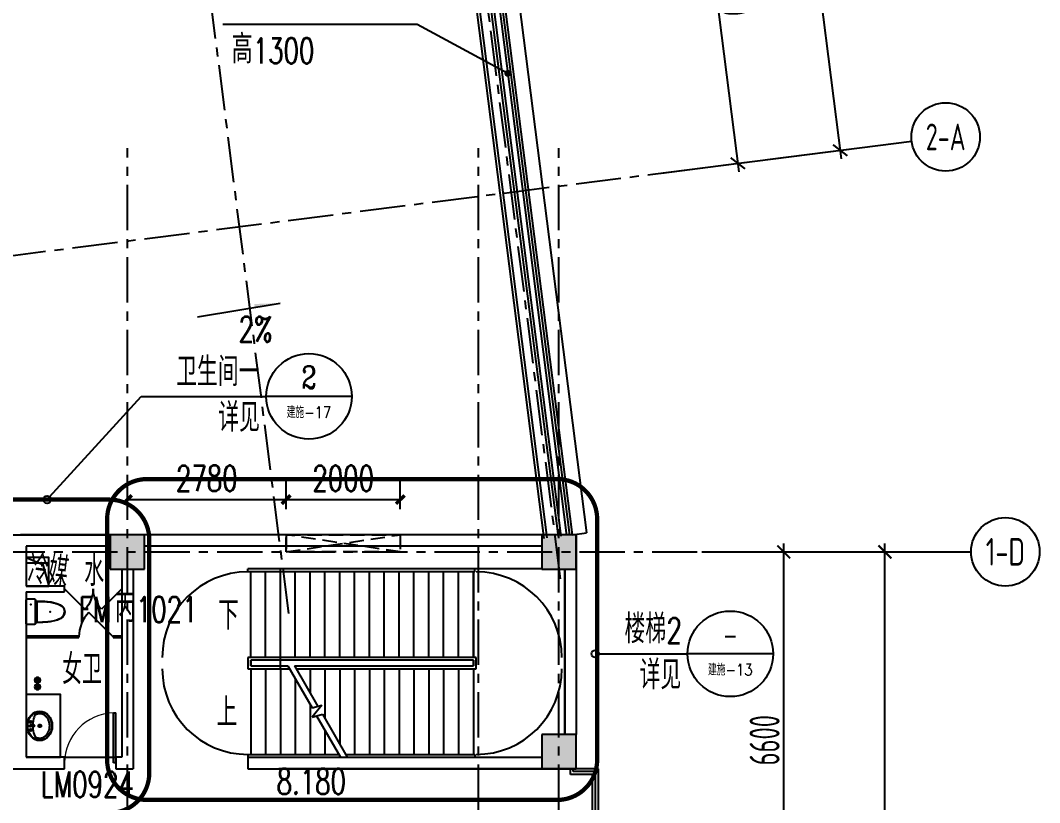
# Model space of a CAD drawing. Header units: millimetres. Extents: x -1048436 to -185795, y -983427 to 400387.
# Drawn here: x -688188 to -670333, y -192689 to -178979 of the extents above; entities that cross this region are included whole.
import ezdxf
from ezdxf.enums import TextEntityAlignment as Align

# ---------------------------------------------------------------- set-up
doc = ezdxf.new("R2010")
doc.units = ezdxf.units.MM
doc.header["$LTSCALE"] = 500
for name, pattern in [('( Dashed )', [0.75, 0.5, -0.25]), ('DASH', [0.35, 0.25, -0.1]), ('一层轴网$0$CENTER', [50.8, 31.75, -6.35, 6.35, -6.35])]:
    doc.linetypes.add(name, pattern=pattern)
for name, color, linetype in [('AXIS_TEXT', 7, 'Continuous'), ('COLUMN', 254, 'Continuous'), ('DIM_IDEN', 3, 'Continuous'), ('DIM_LEAD', 3, 'Continuous'), ('DIM_SYMB', 3, 'Continuous'), ('PUB_DIM', 3, 'Continuous'), ('PUB_HATCH', 8, 'Continuous'), ('PUB_TEXT', 7, 'Continuous'), ('STAIR', 2, 'Continuous'), ('一层轴网$0$建-文字', 4, 'Continuous'), ('一层轴网$0$建-符号', 150, 'Continuous'), ('一层轴网$0$建-轴线', 1, '一层轴网$0$CENTER'), ('建-墙', 254, 'Continuous'), ('建-墙-卫生间隔断', 220, 'Continuous'), ('建-屋面-排水沟落水口', 175, 'Continuous'), ('建-幕墙', 140, 'Continuous'), ('建-文字', 4, 'Continuous'), ('建-楼梯-扶手栏杆', 3, 'Continuous'), ('建-洁具', 55, 'Continuous'), ('建-符号-箭头', 13, 'Continuous'), ('建-符号-门编号', 13, 'Continuous'), ('建-门扇', 32, 'Continuous'), ('建筑-洞口', 3, 'Continuous')]:
    doc.layers.add(name, color=color, linetype=linetype)
doc.layers.add('建-修改云', color=30, linetype='Continuous', plot=False)
doc.styles.add('_TCH_DIM', font='SIMPLEX', dxfattribs={"bigfont": 'GBCBIG'})
doc.styles.add('_TCH_DIM_T3', font='SIMPLEX', dxfattribs={"width": 0.705882, "bigfont": 'GBCBIG'})
doc.styles.add('_TCH_LABEL', font='COMPLEX', dxfattribs={"bigfont": 'GBCBIG'})
doc.styles.add('_TCH_WINDOW', font='SIMPLEX', dxfattribs={"height": 3.5, "bigfont": 'GBCBIG'})
doc.styles.add('COMPLEX', font='COMPLEX')
doc.styles.add('XD2008', font='xd-hzs.shx', dxfattribs={"width": 0.7, "bigfont": 'xd-hztxt.shx'})
doc.styles.add('一层轴网$0$XD2008', font='xd-hzs.shx', dxfattribs={"width": 0.7, "bigfont": 'xd-hztxt.shx'})
doc.styles.add('一层轴网$0$XD2008_T3', font='xd-hzs.shx', dxfattribs={"width": 0.7, "bigfont": 'xd-hztxt.shx'})
doc.dimstyles.new('_TCH_ARCH&&150', dxfattribs={"dimtxt": 446.25, "dimasz": 150, "dimexe": 375, "dimexo": 450, "dimgap": 150, "dimtad": 1, "dimdec": 0, "dimzin": 0, "dimdsep": 46, "dimtxsty": '_TCH_DIM_T3', "dimblk": 'ARCHTICK', "dimcen": 0.09, "dimclrt": 7, "dimazin": 2, "dimtfac": 1, "dimtdec": 0, "dimtix": 1, "dimtmove": 2, "dimatfit": 3, "dimldrblk": 'ARCHTICK', "dimfxl": 1, "dimtolj": 1, "dimtzin": 0, "dimarcsym": 0})
doc.dimstyles.new('一层轴网$0$XD100&&150', dxfattribs={"dimtxt": 525, "dimasz": 225, "dimexe": 150, "dimexo": 150, "dimgap": 75, "dimtad": 1, "dimdec": 0, "dimdsep": 46, "dimtxsty": '一层轴网$0$XD2008_T3', "dimblk": '一层轴网$0$_ARCHTICK', "dimcen": 2.5, "dimdle": 150, "dimclrt": 7, "dimaunit": 1, "dimadec": 0, "dimazin": 0, "dimtfac": 1, "dimtdec": 0, "dimtix": 1, "dimtmove": 0, "dimatfit": 3, "dimfxl": 1, "dimtolj": 1, "dimtzin": 0, "dimarcsym": 0})

# ---------------------------------------------------------------- blocks, each defined once
blk = doc.blocks.new('$lvtry$00000171')
h = blk.add_hatch()
h.set_pattern_fill('ANSI31', color=256, scale=15, style=0)
h.set_pattern_definition([(45, (0, 0), (-16.838, 16.838), [])])
h.paths.add_polyline_path([(35, 17, 0.162278), (7, 31), (-49, -26, 0.162278), (-35, -54)])
h.paths.add_polyline_path([(7, 31, 0.456412), (-50, -18, 0.035489), (-49, -26)])
h.paths.add_polyline_path([(49, -11, 0.162278), (35, 17), (-35, -54, 0.162278), (-7, -68)])
h.paths.add_polyline_path([(50, -18, 0.035489), (49, -11), (-7, -68, 0.456412)])
blk.add_circle((0, -18), 50)
blk = doc.blocks.new('$lvtry$00000173')
at = {"color": 0}
for p, q in [((-11, -125), (-16, -50)), ((2, -177), (2, -260)), ((12, -125), (16, -50)), ((-35, -219), (40, -219))]:
    blk.add_line(p, q, dxfattribs=at)
for centre, radius in [((-69, -62), 20.6), ((-69, -62), 15.6), ((0, -50), 15.8), ((72, -62), 20.6), ((72, -62), 15.6), ((2, -219), 23.4)]:
    blk.add_circle(centre, radius, dxfattribs=at)
blk.add_arc((1, -117), 13.9, 215.486, 324.514, dxfattribs=at)
blk.add_ellipse((2, -219), major_axis=(-259, 0), ratio=0.848663, dxfattribs=at)
for start_param, end_param in [(4.764585, 5.931457), (3.493317, 4.671733)]:
    blk.add_ellipse((2, -215), major_axis=(-259, 0), ratio=0.459125, start_param=start_param, end_param=end_param, dxfattribs=at)
for points, knots in [([(-247, -219, 0), (-247, -226, 0), (-247, -233, 0), (-245, -253, 0), (-242, -264, 0), (-234, -288, 0), (-229, -299, 0), (-216, -321, 0), (-209, -331, 0), (-192, -351, 0), (-183, -360, 0), (-162, -377, 0), (-151, -385, 0), (-127, -399, 0), (-115, -405, 0), (-88, -415, 0), (-75, -419, 0), (-47, -425, 0), (-32, -427, 0), (-4, -429, 0), (11, -429, 0), (40, -426, 0), (54, -424, 0), (82, -418, 0), (96, -413, 0), (122, -403, 0), (134, -397, 0), (158, -383, 0), (169, -375, 0), (189, -357, 0), (198, -348, 0), (215, -328, 0), (222, -318, 0), (234, -296, 0), (239, -284, 0), (246, -261, 0), (248, -249, 0), (251, -225, 0), (251, -213, 0), (249, -189, 0), (246, -177, 0), (239, -154, 0), (234, -143, 0), (222, -121, 0), (215, -110, 0), (199, -90, 0), (190, -81, 0), (170, -63, 0), (159, -55, 0), (135, -41, 0), (123, -35, 0), (97, -24, 0), (83, -20, 0), (55, -13, 0), (41, -11, 0), (12, -9, 0), (-3, -9, 0), (-31, -10, 0), (-46, -12, 0), (-74, -18, 0), (-87, -22, 0), (-114, -32, 0), (-126, -38, 0), (-150, -52, 0), (-162, -60, 0), (-182, -77, 0), (-192, -86, 0), (-209, -106, 0), (-216, -116, 0), (-228, -138, 0), (-234, -149, 0), (-242, -172, 0), (-244, -184, 0), (-247, -204, 0), (-247, -211, 0), (-247, -219, 0)], [0, 0, 0, 0, 0.105369, 0.105369, 0.278747, 0.278747, 0.452125, 0.452125, 0.625504, 0.625504, 0.798882, 0.798882, 0.97226, 0.97226, 1.145639, 1.145639, 1.319017, 1.319017, 1.492395, 1.492395, 1.665774, 1.665774, 1.839152, 1.839152, 2.01253, 2.01253, 2.185909, 2.185909, 2.359287, 2.359287, 2.532665, 2.532665, 2.706044, 2.706044, 2.879422, 2.879422, 3.0528, 3.0528, 3.226179, 3.226179, 3.399557, 3.399557, 3.572935, 3.572935, 3.746313, 3.746313, 3.919692, 3.919692, 4.09307, 4.09307, 4.266448, 4.266448, 4.439827, 4.439827, 4.613205, 4.613205, 4.786583, 4.786583, 4.959962, 4.959962, 5.13334, 5.13334, 5.306718, 5.306718, 5.480097, 5.480097, 5.653475, 5.653475, 5.826853, 5.826853, 6.000232, 6.000232, 6.17361, 6.17361, 6.283185, 6.283185, 6.283185, 6.283185]), ([(-184, -131, 0), (-185, -133, 0), (-186, -135, 0), (-191, -143, 0), (-195, -149, 0), (-201, -161, 0), (-203, -168, 0), (-207, -180, 0), (-209, -187, 0), (-211, -199, 0), (-212, -205, 0), (-212, -214, 0), (-212, -216, 0), (-212, -219, 0), (-212, -225, 0), (-212, -232, 0), (-210, -246, 0), (-208, -254, 0), (-204, -266, 0), (-202, -272, 0), (-198, -281, 0), (-196, -286, 0), (-189, -298, 0), (-185, -304, 0), (-176, -316, 0), (-171, -322, 0), (-161, -332, 0), (-156, -337, 0), (-143, -347, 0), (-135, -353, 0), (-121, -362, 0), (-116, -365, 0), (-105, -370, 0), (-100, -373, 0), (-88, -378, 0), (-82, -380, 0), (-69, -384, 0), (-63, -386, 0), (-47, -389, 0), (-38, -391, 0), (-21, -393, 0), (-12, -393, 0), (7, -394, 0), (16, -393, 0), (34, -392, 0), (43, -390, 0), (59, -387, 0), (67, -385, 0), (83, -380, 0), (91, -378, 0), (106, -372, 0), (113, -368, 0), (127, -361, 0), (133, -357, 0), (146, -348, 0), (152, -343, 0), (163, -333, 0), (169, -328, 0), (178, -317, 0), (183, -312, 0), (190, -301, 0), (194, -296, 0), (200, -284, 0), (204, -277, 0), (209, -264, 0), (210, -258, 0), (213, -246, 0), (214, -241, 0), (216, -227, 0), (216, -219, 0), (215, -206, 0), (214, -200, 0), (213, -189, 0), (211, -183, 0), (206, -167, 0), (202, -156, 0), (193, -141, 0), (190, -136, 0), (187, -131, 0)], [5.740897, 5.740897, 5.740897, 5.740897, 5.780874, 5.780874, 5.896829, 5.896829, 6.012784, 6.012784, 6.128739, 6.128739, 6.240697, 6.240697, 6.283185, 6.283185, 6.283185, 6.399826, 6.399826, 6.5409, 6.5409, 6.634, 6.634, 6.7271, 6.7271, 6.852188, 6.852188, 6.977276, 6.977276, 7.077377, 7.077377, 7.229977, 7.229977, 7.317389, 7.317389, 7.404801, 7.404801, 7.497094, 7.497094, 7.589386, 7.589386, 7.712334, 7.712334, 7.835281, 7.835281, 7.958228, 7.958228, 8.081175, 8.081175, 8.194983, 8.194983, 8.30879, 8.30879, 8.422598, 8.422598, 8.537599, 8.537599, 8.6526, 8.6526, 8.767602, 8.767602, 8.884432, 8.884432, 8.982435, 8.982435, 9.119467, 9.119467, 9.224191, 9.224191, 9.328914, 9.328914, 9.470087, 9.470087, 9.571187, 9.571187, 9.672288, 9.672288, 9.874489, 9.874489, 9.967059, 9.967059, 9.967059, 9.967059])]:
    blk.add_open_spline(points, degree=3, knots=knots, dxfattribs=at)
for p in [(1, -50), (2, -219)]:
    blk.add_point(p, dxfattribs=at)
blk = doc.blocks.new('$lvtry$00000208')
blk.add_wipeout([(200, 0), (218, -7), (224, -20), (225, -140), (218, -158), (200, -165), (188, -180), (185, -192), (186, -199), (186, -242), (185, -285), (184, -316), (182, -346), (179, -383), (168, -451), (159, -496), (139, -560), (115, -610), (94, -637), (67, -658), (35, -671), (0, -680), (-67, -657), (-112, -615), (-138, -561), (-155, -510), (-166, -471), (-174, -424), (-181, -361), (-184, -322), (-185, -300), (-186, -257), (-186, -220), (-186, -208), (-186, -200), (-185, -192), (-190, -177), (-200, -165), (-218, -158), (-225, -140), (-225, -83), (-225, -25), (-218, -7), (-200, 0)])
at = {"color": 0, "ltscale": 100}
for p, q in [((200, -165), (-200, -165)), ((185, -192), (-185, -192))]:
    blk.add_line(p, q, dxfattribs=at)
blk.add_lwpolyline([(186, -199, -0.296302), (200, -165, 0.414214), (225, -140), (225, -25, 0.414214), (200, 0), (-200, 0, 0.414214), (-225, -25), (-225, -140, 0.413282), (-200, -165, -0.238932), (-185, -192), (-186, -208), (-186, -232), (-185, -282), (-184, -322), (-182, -348), (-180, -374), (-176, -409), (-172, -439), (-168, -459), (-163, -482), (-147, -538), (-129, -583, 0.10752), (-88, -643, 0.100512), (-43, -668), (0, -680), (35, -671), (67, -658), (94, -637), (115, -610), (132, -576), (145, -543), (159, -496), (177, -405), (179, -383), (182, -346), (185, -285)], format="xyb", close=True)
blk.add_lwpolyline([(186, -202), (186, -199)])
for points in [[(-181, -191), (-181, -230), (-181, -261), (-179, -322), (-177, -353), (-171, -414), (-166, -444), (-156, -490), (-152, -505), (-145, -528), (-143, -535), (-139, -546), (-137, -550), (-135, -558), (-133, -562), (-129, -573), (-125, -580), (-118, -594), (-115, -601), (-106, -614), (-102, -620), (-93, -632), (-87, -637), (-79, -644), (-76, -646), (-71, -650), (-67, -652), (-61, -655), (-58, -657), (-51, -660), (-48, -661), (-37, -665), (-30, -667), (-14, -671), (-7, -673), (1, -675)], [(181, -191), (181, -230), (181, -261), (179, -322), (177, -353), (171, -414), (166, -444), (156, -490), (152, -505), (145, -528), (143, -535), (139, -546), (137, -550), (135, -558), (133, -562), (129, -573), (125, -580), (118, -594), (115, -601), (106, -614), (102, -620), (93, -632), (87, -637), (79, -644), (76, -646), (71, -650), (67, -652), (61, -655), (58, -657), (51, -660), (48, -661), (37, -665), (30, -667), (14, -671), (7, -673), (-1, -675)]]:
    blk.add_open_spline(points, degree=3, knots=[0, 0, 0, 0, 92.762674, 92.762674, 185.525347, 185.525347, 278.288021, 278.288021, 324.669358, 324.669358, 347.860026, 347.860026, 359.45536, 359.45536, 371.050694, 371.050694, 394.241363, 394.241363, 417.432031, 417.432031, 440.6227, 440.6227, 463.813368, 463.813368, 475.408702, 475.408702, 487.004036, 487.004036, 498.599371, 498.599371, 510.194705, 510.194705, 533.385373, 533.385373, 556.576042, 556.576042, 556.576042, 556.576042], dxfattribs=at)
at = {"color": 0}
for p in [(-129, -83), (-1, -421)]:
    blk.add_point(p, dxfattribs=at)
blk = doc.blocks.new('_AXISO')
blk.add_circle((0, 0), 0.5)
at = {"layer": 'AXIS_TEXT', "style": 'COMPLEX', "width": 1.041667}
blk.add_attdef('A', text='', height=0.56, dxfattribs=at).set_placement((-0.25, -0.28), (0.25, -0.28), align=Align.FIT)
blk = doc.blocks.new('一层轴网$0$_ARCHTICK')
at = {"color": 0, "linetype": 'ByBlock', "const_width": 0.15}
blk.add_lwpolyline([(-0.5, -0.5), (0.5, 0.5)], dxfattribs=at)
blk = doc.blocks.new('*D2931')
at = {"layer": 'Defpoints', "color": 0, "transparency": 16777216}
for p in [(77110, 19800), (78550, 19800), (77110, 13200)]:
    blk.add_point(p, dxfattribs=at)
at = {"layer": '一层轴网$0$建-符号', "color": 0, "lineweight": -2, "transparency": 16777216}
for p, q in [((78550, 13050), (78550, 19950)), ((77260, 19800), (78700, 19800)), ((77260, 13200), (78700, 13200))]:
    blk.add_line(p, q, dxfattribs=at)
at = {"layer": '一层轴网$0$建-符号', "color": 0, "lineweight": -2, "transparency": 16777216, "xscale": 225, "yscale": 225, "zscale": 225}
for p, rotation in [((78550, 19800), 90), ((78550, 13200), 270)]:
    blk.add_blockref('一层轴网$0$_ARCHTICK', p, dxfattribs=dict(at, rotation=rotation))
at = {"layer": '一层轴网$0$建-符号', "color": 7, "transparency": 16777216, "insert": (78212, 16500), "char_height": 525, "attachment_point": 5, "rotation": 90, "style": '一层轴网$0$XD2008_T3'}
blk.add_mtext('\\A1;6600', dxfattribs=at)
blk = doc.blocks.new('*D2934')
at = {"layer": 'Defpoints', "color": 0, "transparency": 16777216}
for p in [(78925, 19800), (80320, 19800), (78925, 0)]:
    blk.add_point(p, dxfattribs=at)
at = {"layer": '一层轴网$0$建-符号', "color": 0, "lineweight": -2, "transparency": 16777216}
for p, q in [((80320, -150), (80320, 19950)), ((79075, 19800), (80470, 19800)), ((79075, 0), (80470, 0))]:
    blk.add_line(p, q, dxfattribs=at)
at = {"layer": '一层轴网$0$建-符号', "color": 0, "lineweight": -2, "transparency": 16777216, "xscale": 225, "yscale": 225, "zscale": 225}
for p, rotation in [((80320, 19800), 90), ((80320, 0), 270)]:
    blk.add_blockref('一层轴网$0$_ARCHTICK', p, dxfattribs=dict(at, rotation=rotation))
at = {"layer": '一层轴网$0$建-符号', "color": 7, "transparency": 16777216, "insert": (79982.5, 9900), "char_height": 525, "attachment_point": 5, "rotation": 90, "style": '一层轴网$0$XD2008_T3'}
blk.add_mtext('\\A1;19800', dxfattribs=at)
blk = doc.blocks.new('*D2948')
at = {"layer": 'Defpoints', "color": 0, "transparency": 16777216}
for p in [(75499, 32373), (77744, 26611), (76256, 26421)]:
    blk.add_point(p, dxfattribs=at)
at = {"layer": '一层轴网$0$建-符号', "color": 0, "lineweight": -2, "transparency": 16777216}
for p, q in [((76968, 32711), (77763, 26462)), ((75648, 32392), (77136, 32582)), ((76405, 26440), (77893, 26629))]:
    blk.add_line(p, q, dxfattribs=at)
at = {"layer": '一层轴网$0$建-符号', "color": 0, "lineweight": -2, "transparency": 16777216, "xscale": 225, "yscale": 225, "zscale": 225}
for p, rotation in [((76987, 32563), 97.24752617045682), ((77744, 26611), 277.2475261704568)]:
    blk.add_blockref('一层轴网$0$_ARCHTICK', p, dxfattribs=dict(at, rotation=rotation))
at = {"layer": '一层轴网$0$建-符号', "color": 7, "transparency": 16777216, "insert": (77700, 29629), "char_height": 525, "attachment_point": 5, "rotation": 277.2475, "style": '一层轴网$0$XD2008_T3'}
blk.add_mtext('\\A1;6000', dxfattribs=at)
blk = doc.blocks.new('*D2949')
at = {"layer": 'Defpoints', "color": 0, "transparency": 16777216}
for p in [(71304, 80226), (79537, 26839), (78116, 26658)]:
    blk.add_point(p, dxfattribs=at)
at = {"layer": '一层轴网$0$建-符号', "color": 0, "lineweight": -2, "transparency": 16777216}
for p, q in [((72706, 80556), (79556, 26690)), ((71452, 80245), (72873, 80426)), ((78265, 26677), (79686, 26857))]:
    blk.add_line(p, q, dxfattribs=at)
at = {"layer": '一层轴网$0$建-符号', "color": 0, "lineweight": -2, "transparency": 16777216, "xscale": 225, "yscale": 225, "zscale": 225}
for p, rotation in [((72725, 80407), 97.24752617045664), ((79537, 26839), 277.2475261704566)]:
    blk.add_blockref('一层轴网$0$_ARCHTICK', p, dxfattribs=dict(at, rotation=rotation))
at = {"layer": '一层轴网$0$建-符号', "color": 7, "transparency": 16777216, "insert": (76466, 53665), "char_height": 525, "attachment_point": 5, "rotation": 277.2475, "style": '一层轴网$0$XD2008_T3'}
blk.add_mtext('\\A1;54000', dxfattribs=at)
blk = doc.blocks.new('ghfhfds')
at = {"layer": '建筑-洞口'}
blk.add_lwpolyline([(-688088, -337394), (-687688, -337394), (-687688, -336894), (-688088, -336894)], close=True, dxfattribs=at)
blk.add_lwpolyline([(-688088, -336894), (-687792, -337013), (-687688, -337394)], dxfattribs=at)
blk = doc.blocks.new('sdskdfjhsk')
blk.add_line((-678520, -187994), (-678272, -187962))
at = {"layer": '建-幕墙'}
blk.add_lwpolyline([(-684877, -176058), (-679867, -175421), (-678272, -187962)], dxfattribs=at)
blk = doc.blocks.new('_ArchTick')
at = {"color": 0, "linetype": 'ByBlock', "const_width": 0.4}
blk.add_lwpolyline([(-0.5, -0.5), (0.5, 0.5)], dxfattribs=at)
blk = doc.blocks.new('*D2997')
at = {"layer": 'Defpoints', "color": 0, "transparency": 16777216}
for p in [(-69713, 56140), (-71713, 55525), (-69713, 55525)]:
    blk.add_point(p, dxfattribs=at)
at = {"layer": 'PUB_DIM', "color": 0, "lineweight": -2, "transparency": 16777216}
for p, q in [((-71713, 55975), (-71713, 56515)), ((-69713, 55975), (-69713, 56515)), ((-71713, 56140), (-69713, 56140))]:
    blk.add_line(p, q, dxfattribs=at)
at = {"layer": 'PUB_DIM', "color": 0, "lineweight": -2, "transparency": 16777216, "xscale": 150, "yscale": 150, "zscale": 150, "rotation": 180}
blk.add_blockref('_ArchTick', (-71713, 56140), dxfattribs=at)
at = {"layer": 'PUB_DIM', "color": 0, "lineweight": -2, "transparency": 16777216, "xscale": 150, "yscale": 150, "zscale": 150}
blk.add_blockref('_ArchTick', (-69713, 56140), dxfattribs=at)
at = {"layer": 'PUB_DIM', "color": 7, "transparency": 16777216, "insert": (-70713, 56513), "char_height": 446.2, "attachment_point": 5, "style": '_TCH_DIM_T3'}
blk.add_mtext('\\A1;2000', dxfattribs=at)
blk = doc.blocks.new('*D2998')
at = {"layer": 'Defpoints', "color": 0, "transparency": 16777216}
for p in [(-71713, 56140), (-74493, 55525), (-71713, 55525)]:
    blk.add_point(p, dxfattribs=at)
at = {"layer": 'PUB_DIM', "color": 0, "lineweight": -2, "transparency": 16777216}
for p, q in [((-74493, 55975), (-74493, 56515)), ((-71713, 55975), (-71713, 56515)), ((-74493, 56140), (-71713, 56140))]:
    blk.add_line(p, q, dxfattribs=at)
at = {"layer": 'PUB_DIM', "color": 0, "lineweight": -2, "transparency": 16777216, "xscale": 150, "yscale": 150, "zscale": 150, "rotation": 180}
blk.add_blockref('_ArchTick', (-74493, 56140), dxfattribs=at)
at = {"layer": 'PUB_DIM', "color": 0, "lineweight": -2, "transparency": 16777216, "xscale": 150, "yscale": 150, "zscale": 150}
blk.add_blockref('_ArchTick', (-71713, 56140), dxfattribs=at)
at = {"layer": 'PUB_DIM', "color": 7, "transparency": 16777216, "insert": (-73103, 56513), "char_height": 446.2, "attachment_point": 5, "style": '_TCH_DIM_T3'}
blk.add_mtext('\\A1;2780', dxfattribs=at)
blk = doc.blocks.new('$DorLib2D$00000001')
for p, q in [((0.45, 0.975), (0.5, 0.975)), ((0.45, 0), (0.45, 0.975)), ((0.5, 0), (0.5, 0.975)), ((0.5, 0), (0.45, 0))]:
    blk.add_line(p, q)
at = {"lineweight": 13}
blk.add_arc((0.475, 0), 0.975, 91.4693, 180, dxfattribs=at)
blk = doc.blocks.new('$DorLib2D$00000114')
at = {"color": 0}
blk.add_line((0.5, 0), (-0.207, 0.707), dxfattribs=at)
blk.add_arc((0.5, 0), 1, 135, 180, dxfattribs=at)
blk = doc.blocks.new('$DorLib2D$00000116')
at = {"color": 0}
for p, q in [((-0.5, 0), (-0.146, 0.354)), ((0.5, 0), (0.146, 0.354))]:
    blk.add_line(p, q, dxfattribs=at)
for centre, start, end in [((-0.5, 0), 0, 45), ((0.5, 0), 135, 180)]:
    blk.add_arc(centre, 0.5, start, end, dxfattribs=at)
blk = doc.blocks.new('一层轴网')
at = {"layer": '一层轴网$0$建-符号'}
for p, q in [((76256.3, 26421.3), (80789, 26997.8)), ((77110, 19800), (81830, 19800)), ((81830, 19801.8), (81830, 19801.8))]:
    blk.add_line(p, q, dxfattribs=at)
at = {"layer": '一层轴网$0$建-轴线', "ltscale": 0.05}
for p, q in [((74638.3, 19327.2), (66478.9, 83487.5)), ((69876.7, 18721.7), (61717.3, 82882)), ((54750.7, 23686.4), (76256.3, 26421.3)), ((-2500, 19800), (77110, 19800))]:
    blk.add_line(p, q, dxfattribs=at)
for points in [[(67050, -2500), (67050, 26879.1)], [(73200, -2500), (73200, 26879.1)], [(74610, -2500.8), (74610, 26878.3)]]:
    blk.add_lwpolyline(points, dxfattribs=at)
at = {"layer": '一层轴网$0$建-符号'}
ref = blk.add_blockref('_AXISO', (81384.2, 27073.4), dxfattribs=dict(at, xscale=1200, yscale=1200, zscale=1200))
ref.add_attrib('A', '2-A', dxfattribs={"layer": '一层轴网$0$建-文字', "height": 467.56, "style": '一层轴网$0$XD2008', "width": 0.894142}).set_placement((81035.3, 26839.7), (81733.1, 26839.7), align=Align.FIT)
ref = blk.add_blockref('_AXISO', (82430, 19801.8), dxfattribs=dict(at, xscale=1200, yscale=1200, zscale=1200))
ref.add_attrib('A', '1-D', dxfattribs={"layer": '一层轴网$0$建-文字', "height": 482.65, "style": '一层轴网$0$XD2008', "width": 0.944767}).set_placement((82086.3, 19560.5), (82773.7, 19560.5), align=Align.FIT)
for p1, p2, distance, picture, middle in [((71303.6, 80226.4), (78116.1, 26657.8), 1432.5, '*D2949', (76465.7, 53665.4)), ((75499.4, 32373.4), (76256.3, 26421.3), 1499.7, '*D2948', (77700.4, 29629.1)), ((77110, 13200), (77110, 19800), -1440, '*D2931', (78212.5, 16500)), ((78925, 0), (78925, 19800), -1395, '*D2934', (79982.5, 9900))]:
    dim = blk.add_aligned_dim(p1=p1, p2=p2, distance=distance, dimstyle='一层轴网$0$XD100&&150', dxfattribs=at)
    dim.commit()
    dim.dimension.update_dxf_attribs({"geometry": picture, "text_midpoint": middle})
blk = doc.blocks.new('A$C209F2007')
at = {"linetype": '( Dashed )'}
blk.add_lwpolyline([(-69713.1, 55224.5), (-71713.1, 55224.5), (-71713.1, 55524.5), (-69713.1, 55524.5), (-69713.1, 55224.5), (-71713.1, 55524.5), (-71713.1, 55224.5), (-69713.1, 55524.5)], dxfattribs=at)
at = {"layer": 'PUB_DIM'}
for p1, p2, picture, middle in [((-74493.1, 55524.5), (-71713.1, 55524.5), '*D2998', (-73103.1, 56513.1)), ((-71713.1, 55524.5), (-69713.1, 55524.5), '*D2997', (-70713.1, 56513.1))]:
    dim = blk.add_aligned_dim(p1=p1, p2=p2, distance=615.5, dimstyle='_TCH_ARCH&&150', dxfattribs=at)
    dim.commit()
    dim.dimension.update_dxf_attribs({"geometry": picture, "text_midpoint": middle})

msp = doc.modelspace()

# ---------------------------------------------------------------- hatches: boundary and pattern name
at = {"layer": 'PUB_HATCH'}
for points in [[(-686612.7, -187995.1), (-686612.7, -188595.1), (-686012.7, -188595.1), (-686012.7, -187995.1)], [(-679053.2, -187994.8), (-679053.2, -188594.8), (-678453.2, -188594.8), (-678453.2, -187994.8)], [(-679052.6, -191494.8), (-679052.6, -192094.8), (-678452.6, -192094.8), (-678452.6, -191494.8)]]:
    msp.add_hatch(color=256, dxfattribs=at).paths.add_polyline_path(points)
at = {"layer": '建-符号-箭头'}
msp.add_hatch(color=256, dxfattribs=at).paths.add_polyline_path([(-683636.1, -183934.8), (-684080, -184008.8), (-684089.9, -183949.7)])

# ---------------------------------------------------------------- linework, layer by layer
for p, q in [((-678062.7, -192094), (-683662.8, -192094)), ((-678362.7, -192094), (-683662.8, -192094)), ((-678062.7, -194594.8), (-678062.7, -192094))]:
    msp.add_line(p, q)
for points in [[(-687040.3, -159045.1), (-686687.1, -161822.8), (-681925.5, -161217.2), (-680436.8, -172922.9), (-685198.5, -173528.5), (-684845.2, -176306.1), (-680083.6, -175700.6), (-678520.2, -187994)], [(-692162.7, -187995.1), (-686612.7, -187995.1)]]:
    msp.add_lwpolyline(points)
msp.add_lwpolyline([(-688087.7, -188894), (-687687.7, -188894), (-687687.7, -188494), (-688087.7, -188494)], close=True)
at = {"layer": 'COLUMN'}
for p, q in [((-686612.7, -187995.1), (-686612.7, -188595.1)), ((-686012.7, -187995.1), (-686612.7, -187995.1)), ((-686012.7, -188595.1), (-686012.7, -187995.1)), ((-679053.2, -187994.8), (-679053.2, -188594.8)), ((-678453.2, -187994.8), (-679053.2, -187994.8)), ((-678453.2, -188594.8), (-678453.2, -187994.8)), ((-686612.7, -188595.1), (-686012.7, -188595.1)), ((-679053.2, -188594.8), (-678453.2, -188594.8)), ((-679052.6, -191494.8), (-679052.6, -192094.8)), ((-678452.6, -191494.8), (-679052.6, -191494.8)), ((-678452.6, -192094.8), (-678452.6, -191494.8)), ((-679052.6, -192094.8), (-678452.6, -192094.8))]:
    msp.add_line(p, q, dxfattribs=at)
at = {"layer": 'DIM_IDEN'}
for p, q in [((-687675, -187329.1), (-686069.8, -185569.3)), ((-686069.8, -185569.3), (-683882, -185569.3)), ((-682382, -185569.3), (-683882, -185569.3)), ((-678115.8, -190081.4), (-676500.8, -190081.4)), ((-678115.8, -190081.4), (-678115.8, -190081.4)), ((-675000.8, -190081.4), (-676500.8, -190081.4))]:
    msp.add_line(p, q, dxfattribs=at)
for centre, radius in [((-683132, -185569.3), 750), ((-687719.7, -187378), 66.2), ((-675750.8, -190081.4), 750), ((-678115.8, -190081.4), 66.2)]:
    msp.add_circle(centre, radius, dxfattribs=at)
at = {"layer": 'DIM_LEAD'}
for p, q in [((-681237.6, -179052.7), (-684643.1, -179052.7)), ((-679649.4, -179907.4), (-681237.6, -179052.7)), ((-679649.4, -179907.4), (-681237.6, -179052.7))]:
    msp.add_line(p, q, dxfattribs=at)
at = {"layer": 'DIM_LEAD', "const_width": 60}
msp.add_lwpolyline([(-679623, -179921.6, 1), (-679675.8, -179893.2, 1)], format="xyb", close=True, dxfattribs=at)
msp.add_lwpolyline([(-679623, -179921.6, 1), (-679675.8, -179893.2, 1)], format="xyb", close=True, dxfattribs=at)
at = {"layer": 'DIM_SYMB'}
for points in [[(-684282.7, -189394, 0, 0, 0), (-679452.7, -189394, 0, 0, 0), (-679452.7, -191094, 0, 0, 0), (-682402.7, -191094, 120, 0, 0), (-682852.7, -191094, 0, 0, 0)], [(-684282.7, -191094, 0, 0, 0), (-683562.7, -191094, 120, 0, 0), (-683112.7, -191094, 0, 0, 0)]]:
    msp.add_lwpolyline(points, format="xyseb", dxfattribs=at)
at = {"layer": 'STAIR'}
for p, q in [((-680227.7, -188594), (-684202.7, -188594)), ((-684202.7, -188644), (-684202.7, -188594)), ((-680227.7, -188644), (-684202.7, -188644)), ((-680252.7, -188594), (-684152.7, -188594)), ((-684152.7, -190144), (-684152.7, -188644)), ((-683892.7, -190144), (-683892.7, -188644)), ((-683632.7, -190344), (-683632.7, -188594)), ((-683632.7, -190344), (-683632.7, -188594)), ((-683632.7, -190144), (-683632.7, -188644)), ((-683372.7, -190144), (-683372.7, -188644)), ((-683112.7, -190144), (-683112.7, -188644)), ((-682852.7, -190144), (-682852.7, -188644)), ((-682592.7, -190144), (-682592.7, -188644)), ((-682332.7, -190144), (-682332.7, -188644)), ((-682072.7, -190144), (-682072.7, -188644)), ((-681812.7, -190144), (-681812.7, -188644)), ((-681552.7, -190144), (-681552.7, -188644)), ((-681292.7, -190144), (-681292.7, -188644)), ((-681032.7, -190144), (-681032.7, -188644)), ((-680772.7, -190144), (-680772.7, -188644)), ((-680512.7, -190144), (-680512.7, -188644)), ((-680227.7, -188594), (-680252.7, -188594)), ((-680252.7, -190144), (-680252.7, -188644)), ((-680252.7, -188644), (-680252.7, -190144)), ((-680227.7, -188644), (-680227.7, -188594)), ((-679053.2, -188594), (-680227.7, -188594)), ((-678652.7, -191494.8), (-678652.7, -188594.8)), ((-684202.7, -190144), (-684202.7, -190344)), ((-680202.7, -190144), (-684202.7, -190144)), ((-680202.7, -190344), (-680202.7, -190144)), ((-680252.7, -190194), (-684152.7, -190194)), ((-684152.7, -190194), (-684152.7, -190294)), ((-680252.7, -190194), (-684152.7, -190194)), ((-684152.7, -190294), (-684152.7, -190194)), ((-684152.7, -190294), (-683502.3, -190294)), ((-684152.7, -190294), (-683502.3, -190294)), ((-683502.3, -190294), (-683077.6, -191029.6)), ((-683386.8, -190294), (-680252.7, -190294)), ((-683386.8, -190294), (-682977.6, -191002.8)), ((-683386.8, -190294), (-680252.7, -190294)), ((-680252.7, -190294), (-680252.7, -190194)), ((-680252.7, -190194), (-680252.7, -190294)), ((-684202.7, -190344), (-683473.4, -190344)), ((-684152.7, -190344), (-684152.7, -191844)), ((-683892.7, -190344), (-683892.7, -191844)), ((-683632.7, -190344), (-683632.7, -191844)), ((-683358, -190344), (-680202.7, -190344)), ((-683112.7, -190344), (-683112.7, -190768.8)), ((-682852.7, -190344), (-682852.7, -191219.2)), ((-682592.7, -190344), (-682592.7, -191669.5)), ((-682332.7, -190344), (-682332.7, -191844)), ((-682072.7, -190344), (-682072.7, -191844)), ((-681812.7, -190344), (-681812.7, -191844)), ((-681552.7, -190344), (-681552.7, -191844)), ((-681292.7, -190344), (-681292.7, -191844)), ((-681032.7, -190344), (-681032.7, -191844)), ((-680772.7, -190344), (-680772.7, -191844)), ((-680512.7, -190344), (-680512.7, -191844)), ((-680252.7, -190344), (-680252.7, -191844)), ((-680252.7, -190344), (-680252.7, -191844)), ((-683372.7, -190518.5), (-683372.7, -191844)), ((-683112.7, -190968.8), (-683112.7, -191844)), ((-682905.2, -190983.4), (-683078.1, -191189.5)), ((-683077.6, -191029.6), (-682905.2, -190983.4)), ((-683078.1, -191189.5), (-682897.7, -191141.1)), ((-682997.7, -191167.9), (-682578.5, -191894)), ((-682897.7, -191141.1), (-682463.1, -191894)), ((-682852.7, -191419.2), (-682852.7, -191844)), ((-684202.7, -191844), (-682607.4, -191844)), ((-684202.7, -191844), (-684202.7, -191894)), ((-684202.7, -191894), (-682578.5, -191894)), ((-684152.7, -191894), (-682578.5, -191894)), ((-682491.9, -191844), (-680227.7, -191844)), ((-682463.1, -191894), (-680252.7, -191894)), ((-682463.1, -191894), (-680227.7, -191894)), ((-680252.7, -191894), (-680227.7, -191894)), ((-680227.7, -191844), (-680227.7, -191894)), ((-680227.7, -191894), (-679052.6, -191894))]:
    msp.add_line(p, q, dxfattribs=at)
at = {"layer": '建-修改云'}
for centre, start, end in [((-684202.7, -190144), 90, 180), ((-680202.7, -190144), 0, 90), ((-684202.7, -190344), 180, 270), ((-680202.7, -190344), 270, 0)]:
    msp.add_arc(centre, 1500, start, end, dxfattribs=at)
at = {"layer": '建-墙'}
for p, q in [((-686612.7, -187995.1), (-688187.7, -187995.1)), ((-679053.2, -187995.1), (-686012.7, -187995.1)), ((-678452.7, -187995.1), (-678453.2, -187995.1)), ((-678452.7, -187995.1), (-678452.7, -191494.8)), ((-688087.7, -188195.1), (-688087.7, -188894)), ((-686612.7, -188195.1), (-688087.7, -188195.1)), ((-679053.2, -188195.1), (-686012.7, -188195.1)), ((-686412.7, -188595.1), (-686412.7, -188894)), ((-686212.7, -188595.1), (-686212.7, -188994)), ((-678652.7, -188594.8), (-678652.7, -191494.8)), ((-687412.7, -188894), (-688087.7, -188894)), ((-687412.7, -188994), (-687412.7, -188894)), ((-686412.7, -188894), (-686412.7, -188994)), ((-688087.7, -188994), (-687412.7, -188994)), ((-686412.7, -188994), (-686412.7, -191894)), ((-686212.7, -188994), (-686212.7, -192094)), ((-688087.7, -189769), (-688087.7, -191894)), ((-687412.7, -191894), (-688087.7, -191894)), ((-687412.7, -192094), (-687412.7, -191894)), ((-686412.7, -191894), (-686512.7, -191894)), ((-686512.7, -191894), (-686512.7, -192094)), ((-684202.7, -191894), (-679052.6, -191894)), ((-684202.7, -191894), (-684202.7, -192094)), ((-688962.7, -192094), (-688187.7, -192094)), ((-688187.7, -192094), (-687412.7, -192094)), ((-686512.7, -192094), (-686212.7, -192094)), ((-684202.7, -192094), (-679052.6, -192094))]:
    msp.add_line(p, q, dxfattribs=at)
at = {"layer": '建-墙-卫生间隔断'}
for p, q in [((-687162.7, -189769), (-688087.7, -189769)), ((-688087.7, -189794), (-687162.7, -189794)), ((-687162.7, -189794), (-687162.7, -189769)), ((-686412.7, -189769), (-686562.7, -189769)), ((-686562.7, -189769), (-686562.7, -189794)), ((-686562.7, -189794), (-686412.7, -189794)), ((-686412.7, -189794), (-686412.7, -189769))]:
    msp.add_line(p, q, dxfattribs=at)
at = {"layer": '建-屋面-排水沟落水口'}
for points in [[(-687288.3, -159076.7), (-686903.6, -162102.3), (-682141.9, -161496.8), (-680716.4, -172706.5), (-685478, -173312), (-685061.7, -176585.7), (-680300, -175980.1), (-678768.2, -188025.5)], [(-687238.7, -159070.4), (-686860.3, -162046.4), (-682098.6, -161440.8), (-680660.4, -172749.8), (-685422.1, -173355.3), (-685018.4, -176529.7), (-680256.7, -175924.2), (-678718.6, -188019.2)], [(-687536.4, -159108.2), (-687120, -162381.8), (-682358.4, -161776.3), (-680995.9, -172490), (-685757.5, -173095.6), (-685278.2, -176865.2), (-680516.5, -176259.6), (-679016.2, -188057.1)], [(-687486.7, -159101.9), (-687076.7, -162325.9), (-682315.1, -161720.4), (-680940, -172533.3), (-685701.6, -173138.9), (-685234.9, -176809.3), (-680473.2, -176203.7), (-678966.6, -188050.8)]]:
    msp.add_lwpolyline(points, dxfattribs=at)
at = {"layer": '建-楼梯-扶手栏杆'}
for p, q in [((-678552.6, -192194), (-678552.6, -192094.8)), ((-678502.6, -192144), (-678502.6, -192094.8)), ((-678162.7, -192194), (-678552.6, -192194)), ((-678112.7, -192144), (-678502.6, -192144)), ((-678162.7, -194494.8), (-678162.7, -192194)), ((-678112.7, -194544.8), (-678112.7, -192144))]:
    msp.add_line(p, q, dxfattribs=at)
for points in [[(-687139.5, -159057.8), (-686773.7, -161934.6), (-682012, -161329), (-680548.6, -172836.4), (-685310.3, -173441.9), (-684931.8, -176417.9), (-680170.2, -175812.4), (-678619.4, -188006.6)], [(-687089.9, -159051.4), (-686730.4, -161878.7), (-681968.8, -161273.1), (-680492.7, -172879.6), (-685254.4, -173485.2), (-684888.5, -176362), (-680126.9, -175756.5), (-678569.8, -188000.3)]]:
    msp.add_lwpolyline(points, dxfattribs=at)
at = {"layer": '建-洁具'}
msp.add_lwpolyline([(-688087.7, -191894), (-687487.7, -191894), (-687487.7, -190794), (-688087.7, -190794)], dxfattribs=at)
at = {"layer": '建-符号-箭头'}
msp.add_lwpolyline([(-685087.8, -184177), (-683636.1, -183934.8)], dxfattribs=at)
at = {"layer": '建-符号-箭头', "linetype": 'DASH', "ltscale": 2, "const_width": 75}
msp.add_lwpolyline([(-686667.8, -187718.1, -0.4142136), (-685967.8, -187018.1), (-678783.7, -187018.1, -0.4142136), (-678083.7, -187718.1), (-678083.7, -191941.8, -0.4142136), (-678783.7, -192641.8), (-685967.8, -192641.8, -0.4142136), (-686667.8, -191941.8)], format="xyb", close=True, dxfattribs=at)
at = {"layer": '建-门扇'}
msp.add_line((-687412.7, -191894), (-686512.7, -191894), dxfattribs=at)

# ---------------------------------------------------------------- block references
at = {"layer": '建-墙-卫生间隔断', "xscale": 600, "yscale": 600, "zscale": 25, "rotation": 1.183709060605345e-10}
msp.add_blockref('$DorLib2D$00000114', (-686862.7, -189781.5), dxfattribs=at)
at = {"layer": '建-洁具', "yscale": -1, "rotation": 270}
msp.add_blockref('$lvtry$00000208', (-688087.7, -189344), dxfattribs=at)
at = {"layer": '建-洁具', "xscale": -1}
for p in [(-687888.1, -190525.1), (-687888.1, -190640.9)]:
    msp.add_blockref('$lvtry$00000171', p, dxfattribs=at)
at = {"layer": '建-洁具', "xscale": -1, "yscale": -1, "rotation": 270}
msp.add_blockref('$lvtry$00000173', (-688067.7, -191345.6), dxfattribs=at)
at = {"layer": '建-门扇'}
ref = msp.add_blockref('$DorLib2D$00000001', (-686962.7, -191994), dxfattribs=dict(at, xscale=900, yscale=900, zscale=200))
ref.add_attrib('A', 'LM0924', (-687832.7, -192592.1), dxfattribs={"layer": '建-符号-门编号', "height": 446.25, "style": '_TCH_WINDOW', "width": 0.705882})

# ---------------------------------------------------------------- texts
at = {"layer": 'PUB_TEXT', "style": '_TCH_DIM'}
for s, height, p in [('高', 506.4, (-684485.6, -179735.2)), ('卫生间一', 506.38, (-685458.1, -185389.5)), ('详见', 506.38, (-684720.8, -186190.4)), ('下', 506.4, (-684725, -189656.5)), ('楼梯', 506.38, (-677605.5, -189896)), ('详见', 506.38, (-677339.7, -190702.5)), ('上', 506.4, (-684752.9, -191356.5))]:
    msp.add_text(s, height=height, dxfattribs=at).set_placement(p)
at = {"layer": 'PUB_TEXT', "style": '_TCH_DIM', "width": 0.705882}
for s, height, p in [('1300', 446.25, (-684117, -179735.2)), ('2', 446.2, (-676868.3, -189896))]:
    msp.add_text(s, height=height, dxfattribs=at).set_placement(p)
at = {"layer": 'PUB_TEXT', "style": '_TCH_LABEL'}
msp.add_text('2', height=391.5, dxfattribs=at).set_placement((-683262.5, -185430.5), (-683001.4, -185430.5), align=Align.FIT)
for s, height, width, p, p2 in [('建施-17', 204.58, 0.947735, (-683521.6, -185948.4), (-682742.3, -185948.4)), ('-', 391.5, 0.777778, (-675881.3, -189942.6), (-675620.3, -189942.6)), ('建施-13', 204.58, 0.947735, (-676140.5, -190460.5), (-675361.1, -190460.5))]:
    msp.add_text(s, height=height, dxfattribs=dict(at, width=width)).set_placement(p, p2, align=Align.FIT)
at = {"layer": '建-文字'}
for s, height, style, width, p in [('2%', 446.25, '_TCH_DIM', 0.705882, (-684364.4, -184615.1)), ('水', 525, 'XD2008', 0.7, (-687069.6, -188890.8)), ('女卫', 525, 'XD2008', 0.7, (-687456.4, -190615.5)), ('8.180', 446.25, '_TCH_DIM', 0.705882, (-683698.6, -192541.1))]:
    msp.add_text(s, height=height, dxfattribs=dict(at, style=style, width=width)).set_placement(p)
at = {"layer": '建-文字', "style": 'XD2008', "width": 0.7}
msp.add_text('冷媒', height=525, rotation=352.75247, dxfattribs=at).set_placement((-688074.7, -188834.2))
at = {"layer": '建-符号-门编号', "style": '_TCH_WINDOW', "width": 0.705882}
for s, p in [('FM', (-687163.3, -189527)), ('1021', (-686164.7, -189527))]:
    msp.add_text(s, height=446.25, dxfattribs=at).set_placement(p)
at = {"layer": '建-符号-门编号', "style": '_TCH_WINDOW'}
msp.add_text('丙', height=506.4, dxfattribs=at).set_placement((-686533.3, -189527))

# ---------------------------------------------------------------- next in the draw order: linework, layer by layer
at = {"layer": '建-墙'}
for p, q in [((-688087.7, -188994), (-688087.7, -189069)), ((-688087.7, -189069), (-688087.7, -189769))]:
    msp.add_line(p, q, dxfattribs=at)
at = {"layer": '建-符号-箭头', "linetype": 'DASH', "ltscale": 2, "const_width": 75}
msp.add_lwpolyline([(-690531.2, -188078, -0.4142136), (-689831.2, -187378), (-686629.7, -187378, -0.4142136), (-685929.7, -188078), (-685929.7, -192170.2, -0.4142136), (-686629.7, -192870.2), (-689831.2, -192870.2, -0.4142136), (-690531.2, -192170.2)], format="xyb", close=True, dxfattribs=at)

# ---------------------------------------------------------------- next in the draw order: block references
for name, p in [('一层轴网', (-753362.7, -208094.8)), ('A$C209F2007', (-611819.6, -243518.5)), ('sdskdfjhsk', (0, 0)), ('ghfhfds', (0, 148499.6))]:
    msp.add_blockref(name, p)
at = {"layer": '建-门扇', "xscale": -1000, "yscale": 1000, "zscale": 100, "rotation": 180}
msp.add_blockref('$DorLib2D$00000116', (-686912.7, -188944), dxfattribs=at)

doc.saveas('drawing.dxf')
